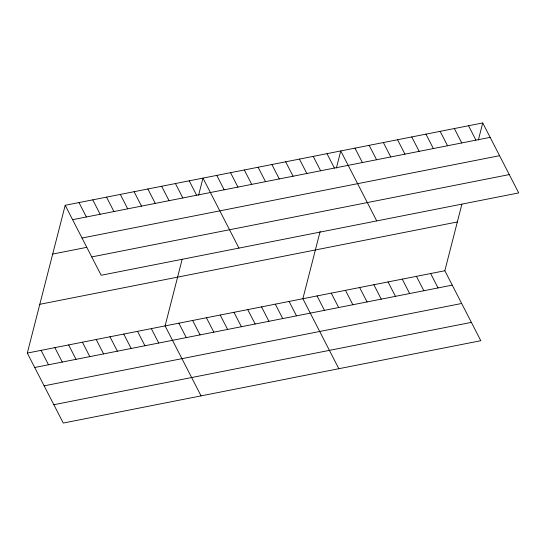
<?xml version="1.0" encoding="UTF-8"?>
<svg xmlns="http://www.w3.org/2000/svg" width="546" height="546" viewBox="0 0 546 546"><rect width="100%" height="100%" fill="white"/><g stroke="black" fill="none" stroke-linecap="round" stroke-linejoin="round"><path stroke-width="0.82" d="M461.902 204.184L444.833 270.734L480.801 340.711L63.261 423.054L27.3 353.078L65.199 205.289L482.739 122.946L518.7 192.922L101.167 275.266L65.199 205.289M182.152 259.357L165.09 325.907L201.051 395.884M198.607 195.181L202.989 178.112L238.95 248.096M320.14 231.408L302.873 298.73L338.834 368.707M336.397 168.011L340.772 150.942L376.74 220.918M478.357 140.015L482.739 122.946M72.604 219.704L490.144 137.353M82.03 238.036L499.57 155.692M52.696 254.061L86.732 247.345M91.742 256.927L509.275 174.584M39.81 304.306L457.343 221.963M27.3 353.078L444.833 270.734M34.705 367.492L452.245 285.142M44.13 385.831L461.663 303.48M53.842 404.723L471.375 322.372M468.543 125.744L475.948 140.151M454.347 128.542L461.752 142.956M440.151 131.34L447.556 145.755M425.948 134.139L433.36 148.553M411.752 136.944L419.164 151.351M397.556 139.742L404.968 154.149M383.36 142.54L390.772 156.955M369.164 145.338L376.576 159.753M430.637 273.532L438.049 287.947M354.968 148.143L362.38 162.551M416.441 276.331L423.853 290.745M402.245 279.136L409.65 293.543M326.993 153.658L334.405 168.072M388.049 281.934L395.454 296.341M313.22 156.374L320.625 170.789M373.853 284.732L381.258 299.147M299.44 159.091L306.845 173.505M359.657 287.53L367.062 301.945M285.66 161.807L293.065 176.221M345.461 290.329L352.866 304.743M271.881 164.53L279.286 178.938M331.265 293.134L338.67 307.541M258.101 167.247L265.506 181.654M317.069 295.932L324.474 310.346M244.321 169.963L251.733 184.371M230.542 172.679L237.954 187.094M289.093 301.447L296.498 315.861M216.769 175.396L224.174 189.81M275.314 304.163L282.726 318.577M261.541 306.886L268.946 321.294M189.209 180.835L196.615 195.243M247.761 309.602L255.166 324.01M175.43 183.552L182.835 197.959M233.981 312.319L241.387 326.733M161.65 186.268L169.055 200.675M220.202 315.035L227.607 329.45M147.87 188.984L155.282 203.399M206.422 317.752L213.827 332.166M134.098 191.701L141.503 206.115M192.642 320.468L200.048 334.882M120.318 194.417L127.723 208.831M178.863 323.191L186.275 337.599M106.538 197.133L113.943 211.548M92.759 199.856L100.164 214.264M151.31 328.624L158.715 343.031M78.979 202.573L86.384 216.98M137.531 331.34L144.936 345.755M123.751 334.056L131.156 348.471M109.971 336.773L117.376 351.187M96.192 339.496L103.597 353.904M82.412 342.212L89.824 356.62M68.639 344.929L76.044 359.336M54.859 347.645L62.264 362.059M41.08 350.361L48.485 364.776"/></g></svg>
